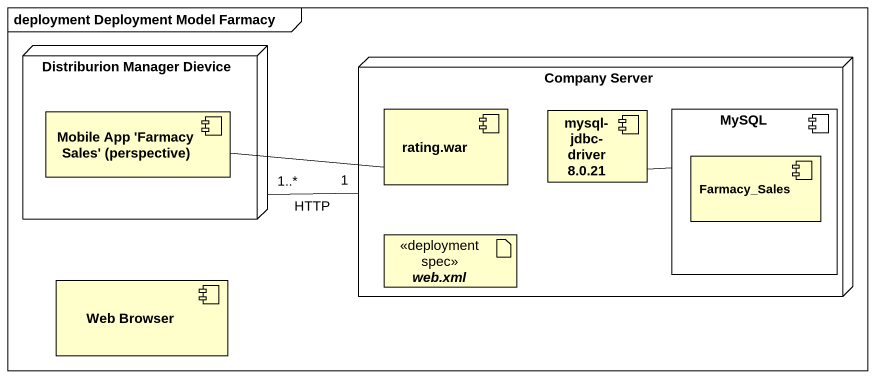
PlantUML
@startuml
mainframe deployment Deployment Model Farmacy
node "Distriburion Manager Dievice" as Distriburion_Manager_Dievice {
  component "Mobile App 'Farmacy Sales' (perspective)" as Mobile_App_Farmacy_Sales
}
node "Company Server" as Company_Server {
  component "rating.war" as rating_war
  component "mysql-jdbc-driver 8.0.21" as mysql_jdbc_driver_8_0_21
  component MySQL {
    component Farmacy_Sales
  }
  artifact "web.xml" as web_xml <<deployment spec>>
}
component "Web Browser" as Web_Browser
Distriburion_Manager_Dievice "1..*" -right- "1" Company_Server : HTTP
rating_war -left- Mobile_App_Farmacy_Sales
mysql_jdbc_driver_8_0_21 -right- MySQL
@enduml
